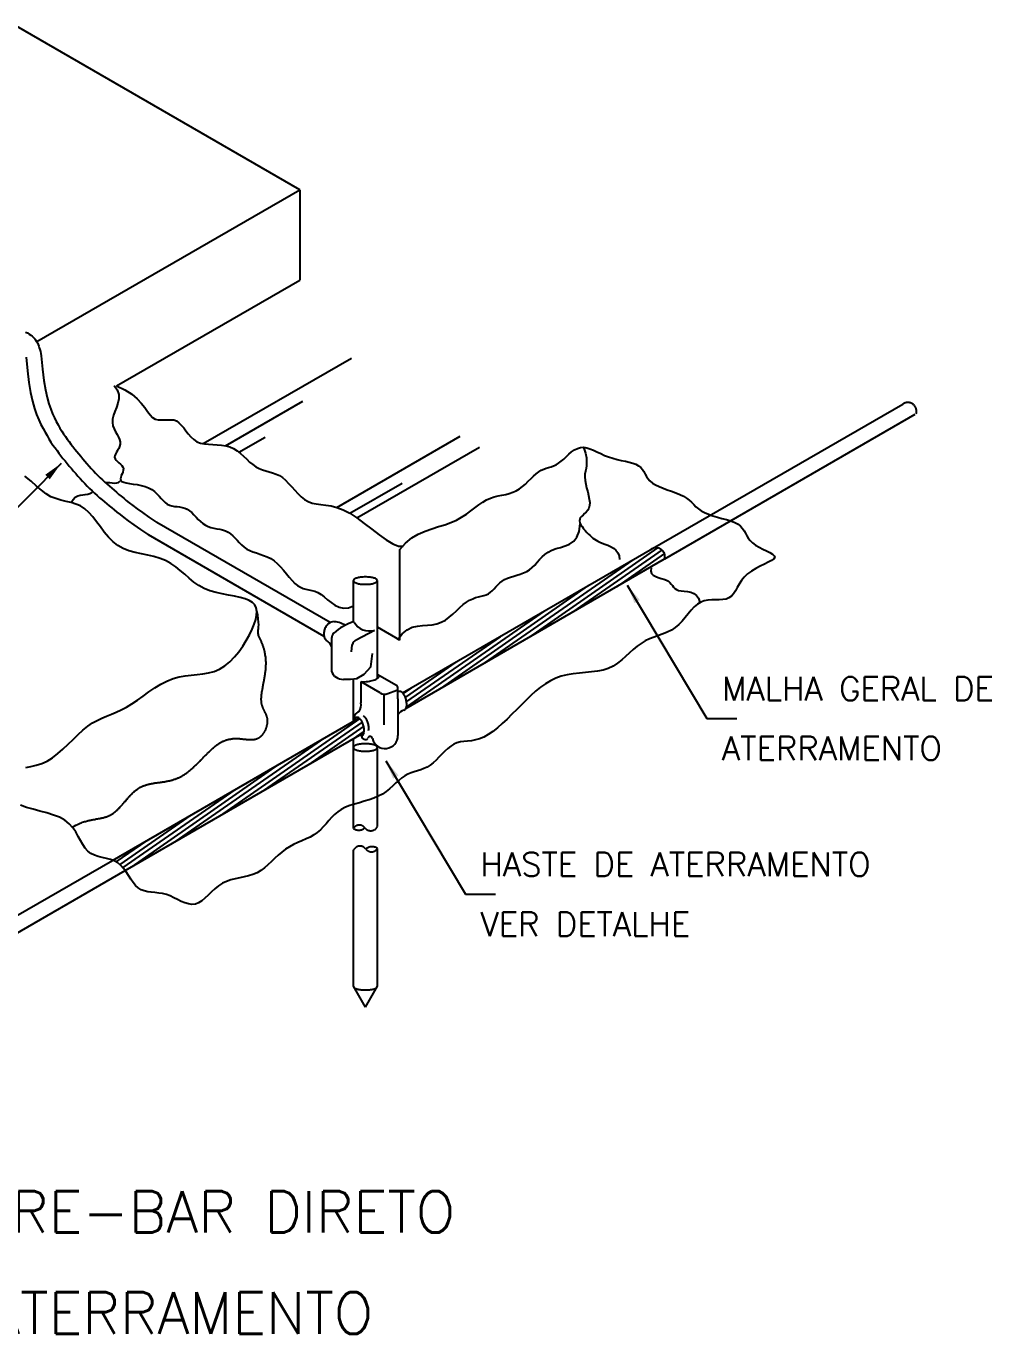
# Model space of a CAD drawing. Header units: millimetres. Extents: x -5804 to -5789, y -4400 to -4379.
# Drawn here: x -5797.17 to -5789.05, y -4400.01 to -4389.01 of the extents above; entities that cross this region are included whole.
import ezdxf
from ezdxf.enums import TextEntityAlignment as Align

# ---------------------------------------------------------------- set-up
doc = ezdxf.new("R2010")
doc.units = ezdxf.units.MM
doc.header["$LTSCALE"] = 10
doc.linetypes.add('DASHEDX2', pattern=[1.5, 1, -0.5])
doc.layers.add('Termotécnica', color=7, linetype='Continuous')
doc.styles.add('r140', font='romans.shx')
doc.styles.add('r80', font='romans.shx')

msp = doc.modelspace()

# ---------------------------------------------------------------- linework, layer by layer
at = {"layer": 'Termotécnica', "color": 2}
for p, q in [((-5794.871, -4390.383), (-5797.256, -4389.006)), ((-5797.085, -4391.661), (-5794.871, -4390.383)), ((-5794.871, -4390.383), (-5794.871, -4391.143)), ((-5796.415, -4392.034), (-5794.871, -4391.143)), ((-5796.881, -4392.686), (-5798.628, -4394.448)), ((-5794.03, -4394.172), (-5794.03, -4393.411)), ((-5794.421, -4394.019), (-5794.421, -4393.672)), ((-5794.219, -4394.495), (-5794.219, -4393.672)), ((-5792.116, -4393.711), (-5791.445, -4394.833)), ((-5794.398, -4394.17), (-5794.244, -4394.09)), ((-5794.03, -4394.172), (-5794.219, -4394.063)), ((-5794.605, -4394.159), (-5794.605, -4394.434)), ((-5794.438, -4394.272), (-5794.432, -4394.212)), ((-5794.421, -4394.856), (-5794.421, -4394.498)), ((-5794.358, -4394.524), (-5794.358, -4394.701)), ((-5794.196, -4394.617), (-5794.356, -4394.524)), ((-5794.064, -4394.552), (-5794.215, -4394.466)), ((-5794.166, -4394.627), (-5794.166, -4394.885)), ((-5794.13, -4394.621), (-5794.056, -4394.594)), ((-5794.046, -4394.668), (-5794.046, -4394.579)), ((-5794.046, -4394.668), (-5794.046, -4394.974)), ((-5791.445, -4394.833), (-5791.195, -4394.833)), ((-5794.421, -4395.076), (-5794.421, -4395.003)), ((-5794.147, -4395.188), (-5793.476, -4396.31)), ((-5793.476, -4396.31), (-5793.226, -4396.31))]:
    msp.add_line(p, q, dxfattribs=at)
at = {"layer": 'Termotécnica', "color": 1}
for p, q in [((-5795.685, -4392.519), (-5794.438, -4391.8)), ((-5795.496, -4392.537), (-5794.846, -4392.162)), ((-5795.384, -4392.592), (-5795.164, -4392.464)), ((-5794.56, -4393.057), (-5793.521, -4392.457)), ((-5794.392, -4393.144), (-5793.36, -4392.548)), ((-5794.45, -4393.105), (-5794.01, -4392.851)), ((-5791.861, -4393.397), (-5792.945, -4394.15)), ((-5791.823, -4393.414), (-5792.573, -4393.936)), ((-5791.803, -4393.444), (-5792.201, -4393.721)), ((-5792.072, -4393.499), (-5793.317, -4394.365)), ((-5791.801, -4393.486), (-5791.829, -4393.506)), ((-5792.444, -4393.714), (-5793.689, -4394.58)), ((-5792.815, -4393.929), (-5793.974, -4394.734)), ((-5793.187, -4394.144), (-5793.973, -4394.69)), ((-5793.559, -4394.358), (-5793.983, -4394.653)), ((-5793.931, -4394.573), (-5794.002, -4394.622)), ((-5794.368, -4394.833), (-5795.548, -4395.653)), ((-5794.347, -4394.862), (-5795.176, -4395.438)), ((-5794.334, -4394.897), (-5794.804, -4395.224)), ((-5794.664, -4394.995), (-5795.92, -4395.868)), ((-5794.33, -4394.938), (-5794.432, -4395.009)), ((-5795.047, -4395.217), (-5796.292, -4396.083)), ((-5795.418, -4395.432), (-5796.362, -4396.087)), ((-5795.79, -4395.646), (-5796.387, -4396.061)), ((-5796.162, -4395.861), (-5796.419, -4396.039))]:
    msp.add_line(p, q, dxfattribs=at)
at = {"layer": 'Termotécnica', "color": 1, "linetype": 'DASHEDX2'}
for p, q in [((-5791.904, -4393.403), (-5789.798, -4392.187)), ((-5791.799, -4393.488), (-5789.692, -4392.272)), ((-5794.421, -4395.757), (-5794.421, -4395.076)), ((-5794.219, -4395.741), (-5794.219, -4395.076)), ((-5794.421, -4397.085), (-5794.421, -4395.942)), ((-5794.219, -4397.085), (-5794.219, -4395.926)), ((-5798.554, -4397.242), (-5796.448, -4396.026)), ((-5798.449, -4397.328), (-5796.342, -4396.112)), ((-5794.32, -4397.261), (-5794.421, -4397.085)), ((-5794.32, -4397.261), (-5794.219, -4397.085))]:
    msp.add_line(p, q, dxfattribs=at)
at = {"layer": 'Termotécnica', "color": 3}
for p, q in [((-5794.616, -4394.024), (-5796.074, -4393.182)), ((-5794.668, -4394.141), (-5796.145, -4393.288)), ((-5794.007, -4394.617), (-5791.904, -4393.403)), ((-5793.979, -4394.747), (-5791.802, -4393.49)), ((-5796.448, -4396.026), (-5794.374, -4394.829)), ((-5796.342, -4396.112), (-5794.331, -4394.951))]:
    msp.add_line(p, q, dxfattribs=at)
for points in [[(-5797.18, -4391.58), (-5797.164, -4391.588), (-5797.15, -4391.597), (-5797.136, -4391.606), (-5797.124, -4391.616), (-5797.113, -4391.626), (-5797.103, -4391.636), (-5797.095, -4391.647), (-5797.087, -4391.659), (-5797.08, -4391.671), (-5797.074, -4391.684), (-5797.069, -4391.698), (-5797.064, -4391.712), (-5797.059, -4391.728), (-5797.055, -4391.744), (-5797.052, -4391.762), (-5797.048, -4391.781)], [(-5797.175, -4391.792), (-5797.164, -4391.907), (-5797.152, -4392.006), (-5797.137, -4392.09), (-5797.122, -4392.162), (-5797.105, -4392.223), (-5797.087, -4392.275), (-5797.068, -4392.32), (-5797.051, -4392.358), (-5797.033, -4392.391), (-5797.016, -4392.423), (-5796.999, -4392.452), (-5796.983, -4392.48), (-5796.966, -4392.506), (-5796.949, -4392.531), (-5796.932, -4392.555), (-5796.915, -4392.578), (-5796.899, -4392.6), (-5796.882, -4392.622), (-5796.865, -4392.644), (-5796.847, -4392.665), (-5796.83, -4392.687), (-5796.812, -4392.708), (-5796.794, -4392.729), (-5796.776, -4392.75), (-5796.758, -4392.771), (-5796.74, -4392.792), (-5796.721, -4392.813), (-5796.701, -4392.834), (-5796.682, -4392.855), (-5796.662, -4392.876), (-5796.641, -4392.896), (-5796.62, -4392.917), (-5796.599, -4392.936), (-5796.578, -4392.955), (-5796.557, -4392.974), (-5796.536, -4392.992), (-5796.516, -4393.009), (-5796.495, -4393.026), (-5796.475, -4393.043), (-5796.455, -4393.06), (-5796.435, -4393.077), (-5796.412, -4393.096), (-5796.385, -4393.117), (-5796.354, -4393.141), (-5796.315, -4393.169), (-5796.269, -4393.203), (-5796.213, -4393.242), (-5796.145, -4393.288)], [(-5797.048, -4391.781), (-5797.038, -4391.893), (-5797.026, -4391.987), (-5797.013, -4392.066), (-5796.998, -4392.131), (-5796.983, -4392.185), (-5796.968, -4392.23), (-5796.952, -4392.268), (-5796.936, -4392.302), (-5796.921, -4392.332), (-5796.905, -4392.361), (-5796.89, -4392.388), (-5796.875, -4392.413), (-5796.86, -4392.436), (-5796.844, -4392.459), (-5796.829, -4392.481), (-5796.813, -4392.502), (-5796.798, -4392.523), (-5796.781, -4392.544), (-5796.765, -4392.565), (-5796.749, -4392.586), (-5796.732, -4392.606), (-5796.715, -4392.626), (-5796.698, -4392.647), (-5796.68, -4392.667), (-5796.663, -4392.687), (-5796.645, -4392.708), (-5796.627, -4392.728), (-5796.608, -4392.748), (-5796.59, -4392.767), (-5796.571, -4392.787), (-5796.552, -4392.806), (-5796.533, -4392.825), (-5796.513, -4392.843), (-5796.493, -4392.861), (-5796.474, -4392.878), (-5796.454, -4392.895), (-5796.434, -4392.912), (-5796.414, -4392.929), (-5796.394, -4392.946), (-5796.374, -4392.962), (-5796.354, -4392.979), (-5796.332, -4392.997), (-5796.307, -4393.017), (-5796.277, -4393.04), (-5796.241, -4393.067), (-5796.196, -4393.099), (-5796.141, -4393.137), (-5796.074, -4393.182)]]:
    msp.add_lwpolyline(points, dxfattribs=at)
at = {"layer": 'Termotécnica', "color": 2}
for points in [[(-5796.433, -4392.029), (-5796.408, -4392.067), (-5796.396, -4392.105), (-5796.395, -4392.142), (-5796.402, -4392.178), (-5796.414, -4392.214), (-5796.428, -4392.248), (-5796.44, -4392.281), (-5796.448, -4392.313), (-5796.449, -4392.342), (-5796.444, -4392.37), (-5796.435, -4392.395), (-5796.423, -4392.42), (-5796.41, -4392.443), (-5796.398, -4392.465), (-5796.389, -4392.485), (-5796.384, -4392.505), (-5796.384, -4392.524), (-5796.389, -4392.542), (-5796.396, -4392.56), (-5796.406, -4392.576), (-5796.415, -4392.592), (-5796.423, -4392.607), (-5796.429, -4392.621), (-5796.43, -4392.634), (-5796.426, -4392.646), (-5796.417, -4392.658), (-5796.406, -4392.669), (-5796.394, -4392.68), (-5796.381, -4392.692), (-5796.37, -4392.703), (-5796.361, -4392.716), (-5796.356, -4392.729), (-5796.357, -4392.743), (-5796.361, -4392.758), (-5796.367, -4392.773), (-5796.374, -4392.788), (-5796.379, -4392.803), (-5796.381, -4392.816), (-5796.379, -4392.827), (-5796.37, -4392.837), (-5796.354, -4392.844), (-5796.332, -4392.85), (-5796.304, -4392.855), (-5796.273, -4392.859), (-5796.24, -4392.864), (-5796.206, -4392.871), (-5796.174, -4392.879), (-5796.144, -4392.891), (-5796.117, -4392.905), (-5796.094, -4392.923), (-5796.074, -4392.942), (-5796.056, -4392.961), (-5796.039, -4392.981), (-5796.022, -4392.999), (-5796.005, -4393.015), (-5795.988, -4393.028), (-5795.969, -4393.037), (-5795.948, -4393.043), (-5795.927, -4393.047), (-5795.905, -4393.049), (-5795.883, -4393.052), (-5795.861, -4393.056), (-5795.84, -4393.062), (-5795.819, -4393.071), (-5795.8, -4393.084), (-5795.781, -4393.1), (-5795.763, -4393.118), (-5795.744, -4393.137), (-5795.726, -4393.157), (-5795.707, -4393.175), (-5795.687, -4393.192), (-5795.666, -4393.206), (-5795.643, -4393.217), (-5795.62, -4393.225), (-5795.595, -4393.231), (-5795.57, -4393.235), (-5795.545, -4393.24), (-5795.521, -4393.246), (-5795.498, -4393.253), (-5795.476, -4393.264), (-5795.456, -4393.277), (-5795.436, -4393.294), (-5795.418, -4393.312), (-5795.4, -4393.332), (-5795.381, -4393.352), (-5795.362, -4393.372), (-5795.341, -4393.39), (-5795.318, -4393.406), (-5795.293, -4393.419), (-5795.266, -4393.43), (-5795.237, -4393.439), (-5795.207, -4393.449), (-5795.177, -4393.46), (-5795.147, -4393.472), (-5795.117, -4393.487), (-5795.088, -4393.506), (-5795.061, -4393.529), (-5795.034, -4393.556), (-5795.009, -4393.585), (-5794.985, -4393.615), (-5794.961, -4393.644), (-5794.937, -4393.671), (-5794.914, -4393.695), (-5794.891, -4393.714), (-5794.867, -4393.728), (-5794.844, -4393.737), (-5794.82, -4393.744), (-5794.796, -4393.749), (-5794.771, -4393.755), (-5794.746, -4393.762), (-5794.72, -4393.772), (-5794.693, -4393.788), (-5794.666, -4393.808), (-5794.638, -4393.833), (-5794.608, -4393.857), (-5794.576, -4393.879), (-5794.541, -4393.896), (-5794.504, -4393.904), (-5794.463, -4393.901), (-5794.419, -4393.884)], [(-5796.415, -4392.034), (-5796.344, -4392.067), (-5796.286, -4392.103), (-5796.241, -4392.141), (-5796.206, -4392.18), (-5796.177, -4392.216), (-5796.153, -4392.249), (-5796.132, -4392.277), (-5796.111, -4392.299), (-5796.088, -4392.312), (-5796.063, -4392.318), (-5796.037, -4392.32), (-5796.011, -4392.32), (-5795.984, -4392.318), (-5795.958, -4392.318), (-5795.933, -4392.32), (-5795.91, -4392.328), (-5795.889, -4392.343), (-5795.869, -4392.363), (-5795.849, -4392.386), (-5795.83, -4392.412), (-5795.81, -4392.438), (-5795.788, -4392.463), (-5795.765, -4392.485), (-5795.738, -4392.503), (-5795.708, -4392.514), (-5795.675, -4392.521), (-5795.64, -4392.525), (-5795.603, -4392.527), (-5795.566, -4392.529), (-5795.53, -4392.531), (-5795.494, -4392.537), (-5795.46, -4392.546), (-5795.429, -4392.561), (-5795.399, -4392.58), (-5795.372, -4392.602), (-5795.345, -4392.626), (-5795.319, -4392.65), (-5795.294, -4392.674), (-5795.268, -4392.695), (-5795.242, -4392.714), (-5795.215, -4392.728), (-5795.187, -4392.739), (-5795.159, -4392.748), (-5795.13, -4392.756), (-5795.101, -4392.765), (-5795.072, -4392.775), (-5795.044, -4392.788), (-5795.017, -4392.805), (-5794.991, -4392.828), (-5794.966, -4392.854), (-5794.94, -4392.882), (-5794.915, -4392.911), (-5794.888, -4392.94), (-5794.861, -4392.967), (-5794.832, -4392.989), (-5794.802, -4393.007), (-5794.769, -4393.019), (-5794.733, -4393.026), (-5794.694, -4393.031), (-5794.653, -4393.037), (-5794.608, -4393.044), (-5794.56, -4393.057), (-5794.508, -4393.076), (-5794.452, -4393.105), (-5794.392, -4393.144), (-5794.329, -4393.19), (-5794.266, -4393.239), (-5794.204, -4393.287), (-5794.145, -4393.329), (-5794.09, -4393.362), (-5794.041, -4393.381), (-5794.001, -4393.381)], [(-5794.03, -4393.411), (-5793.982, -4393.356), (-5793.93, -4393.313), (-5793.875, -4393.28), (-5793.818, -4393.255), (-5793.761, -4393.235), (-5793.705, -4393.218), (-5793.651, -4393.202), (-5793.6, -4393.184), (-5793.553, -4393.163), (-5793.51, -4393.139), (-5793.47, -4393.113), (-5793.433, -4393.086), (-5793.398, -4393.059), (-5793.365, -4393.034), (-5793.332, -4393.012), (-5793.3, -4392.993), (-5793.268, -4392.979), (-5793.235, -4392.968), (-5793.203, -4392.959), (-5793.171, -4392.952), (-5793.139, -4392.946), (-5793.109, -4392.938), (-5793.079, -4392.929), (-5793.051, -4392.916), (-5793.023, -4392.9), (-5792.998, -4392.88), (-5792.973, -4392.859), (-5792.949, -4392.836), (-5792.926, -4392.813), (-5792.904, -4392.792), (-5792.882, -4392.772), (-5792.861, -4392.756), (-5792.84, -4392.743), (-5792.819, -4392.734), (-5792.798, -4392.727), (-5792.778, -4392.72), (-5792.757, -4392.714), (-5792.736, -4392.707), (-5792.715, -4392.697), (-5792.694, -4392.685), (-5792.673, -4392.668), (-5792.651, -4392.649), (-5792.629, -4392.629), (-5792.607, -4392.608), (-5792.584, -4392.588), (-5792.56, -4392.572), (-5792.536, -4392.559), (-5792.51, -4392.551), (-5792.484, -4392.55), (-5792.457, -4392.554), (-5792.43, -4392.563), (-5792.401, -4392.575), (-5792.371, -4392.588), (-5792.339, -4392.603), (-5792.307, -4392.618), (-5792.273, -4392.631), (-5792.238, -4392.642), (-5792.202, -4392.652), (-5792.167, -4392.66), (-5792.132, -4392.667), (-5792.1, -4392.675), (-5792.07, -4392.683), (-5792.043, -4392.693), (-5792.021, -4392.705), (-5792.003, -4392.72), (-5791.989, -4392.737), (-5791.977, -4392.755), (-5791.966, -4392.775), (-5791.955, -4392.795), (-5791.942, -4392.814), (-5791.926, -4392.833), (-5791.905, -4392.851), (-5791.879, -4392.867), (-5791.848, -4392.881), (-5791.814, -4392.894), (-5791.779, -4392.907), (-5791.743, -4392.919), (-5791.707, -4392.932), (-5791.674, -4392.946), (-5791.644, -4392.96), (-5791.618, -4392.977), (-5791.596, -4392.994), (-5791.576, -4393.013), (-5791.557, -4393.031), (-5791.538, -4393.05), (-5791.517, -4393.068), (-5791.493, -4393.084), (-5791.466, -4393.1), (-5791.433, -4393.113), (-5791.397, -4393.126), (-5791.358, -4393.137), (-5791.319, -4393.148), (-5791.281, -4393.159), (-5791.244, -4393.17), (-5791.211, -4393.183), (-5791.184, -4393.198), (-5791.162, -4393.214), (-5791.146, -4393.233), (-5791.133, -4393.252), (-5791.122, -4393.273), (-5791.111, -4393.294), (-5791.098, -4393.315), (-5791.083, -4393.335), (-5791.062, -4393.355), (-5791.036, -4393.373), (-5791.006, -4393.39), (-5790.974, -4393.406), (-5790.943, -4393.421), (-5790.915, -4393.436), (-5790.893, -4393.45), (-5790.879, -4393.463), (-5790.875, -4393.476), (-5790.883, -4393.49), (-5790.902, -4393.504), (-5790.929, -4393.518), (-5790.962, -4393.534), (-5790.998, -4393.551), (-5791.035, -4393.57), (-5791.071, -4393.592), (-5791.104, -4393.616), (-5791.131, -4393.643), (-5791.154, -4393.671), (-5791.173, -4393.701), (-5791.19, -4393.73), (-5791.206, -4393.757), (-5791.223, -4393.782), (-5791.24, -4393.802), (-5791.261, -4393.817), (-5791.285, -4393.827), (-5791.312, -4393.831), (-5791.342, -4393.833), (-5791.373, -4393.833), (-5791.405, -4393.833), (-5791.437, -4393.836), (-5791.468, -4393.842), (-5791.498, -4393.853), (-5791.526, -4393.871), (-5791.553, -4393.894), (-5791.578, -4393.921), (-5791.603, -4393.951), (-5791.628, -4393.982), (-5791.654, -4394.012), (-5791.682, -4394.041), (-5791.712, -4394.067), (-5791.744, -4394.088), (-5791.779, -4394.105), (-5791.815, -4394.12), (-5791.853, -4394.134), (-5791.89, -4394.148), (-5791.928, -4394.163), (-5791.965, -4394.18), (-5792, -4394.2), (-5792.034, -4394.224), (-5792.066, -4394.252), (-5792.098, -4394.281), (-5792.13, -4394.311), (-5792.163, -4394.34), (-5792.198, -4394.367), (-5792.235, -4394.391), (-5792.276, -4394.411), (-5792.32, -4394.425), (-5792.367, -4394.434), (-5792.417, -4394.441), (-5792.468, -4394.445), (-5792.519, -4394.45), (-5792.571, -4394.456), (-5792.622, -4394.464), (-5792.671, -4394.476), (-5792.717, -4394.493), (-5792.762, -4394.515), (-5792.805, -4394.541), (-5792.846, -4394.57), (-5792.887, -4394.603), (-5792.927, -4394.639), (-5792.966, -4394.677), (-5793.006, -4394.716), (-5793.046, -4394.756), (-5793.087, -4394.797), (-5793.128, -4394.837), (-5793.168, -4394.875), (-5793.208, -4394.91), (-5793.248, -4394.941), (-5793.286, -4394.968), (-5793.324, -4394.989), (-5793.36, -4395.004), (-5793.394, -4395.013), (-5793.428, -4395.019), (-5793.46, -4395.023), (-5793.491, -4395.026), (-5793.52, -4395.03), (-5793.549, -4395.037), (-5793.576, -4395.048), (-5793.602, -4395.064), (-5793.627, -4395.084), (-5793.652, -4395.108), (-5793.676, -4395.133), (-5793.701, -4395.158), (-5793.725, -4395.183), (-5793.75, -4395.206), (-5793.775, -4395.226), (-5793.801, -4395.242), (-5793.827, -4395.254), (-5793.854, -4395.264), (-5793.882, -4395.273), (-5793.909, -4395.281), (-5793.936, -4395.29), (-5793.962, -4395.301), (-5793.988, -4395.315), (-5794.014, -4395.332), (-5794.039, -4395.353), (-5794.064, -4395.375), (-5794.09, -4395.399), (-5794.117, -4395.423), (-5794.146, -4395.446), (-5794.177, -4395.468), (-5794.211, -4395.487), (-5794.248, -4395.503), (-5794.288, -4395.517), (-5794.329, -4395.529), (-5794.37, -4395.541), (-5794.411, -4395.552), (-5794.451, -4395.565), (-5794.488, -4395.579), (-5794.523, -4395.597), (-5794.553, -4395.617), (-5794.58, -4395.641), (-5794.605, -4395.666), (-5794.628, -4395.692), (-5794.651, -4395.719), (-5794.674, -4395.745), (-5794.698, -4395.77), (-5794.725, -4395.792), (-5794.754, -4395.812), (-5794.785, -4395.83), (-5794.819, -4395.846), (-5794.854, -4395.861), (-5794.889, -4395.876), (-5794.924, -4395.893), (-5794.958, -4395.911), (-5794.992, -4395.932), (-5795.023, -4395.956), (-5795.053, -4395.982), (-5795.082, -4396.009), (-5795.111, -4396.037), (-5795.14, -4396.064), (-5795.169, -4396.089), (-5795.2, -4396.112), (-5795.232, -4396.13), (-5795.266, -4396.145), (-5795.303, -4396.156), (-5795.34, -4396.165), (-5795.377, -4396.173), (-5795.415, -4396.181), (-5795.452, -4396.191), (-5795.488, -4396.203), (-5795.523, -4396.219), (-5795.555, -4396.241), (-5795.586, -4396.266), (-5795.615, -4396.292), (-5795.643, -4396.319), (-5795.67, -4396.345), (-5795.697, -4396.367), (-5795.724, -4396.384), (-5795.751, -4396.394), (-5795.78, -4396.397), (-5795.809, -4396.393), (-5795.838, -4396.384), (-5795.869, -4396.371), (-5795.9, -4396.356), (-5795.931, -4396.341), (-5795.963, -4396.326), (-5795.995, -4396.314), (-5796.027, -4396.306), (-5796.059, -4396.301), (-5796.091, -4396.297), (-5796.122, -4396.294), (-5796.152, -4396.29), (-5796.181, -4396.283), (-5796.208, -4396.273), (-5796.232, -4396.258), (-5796.254, -4396.237), (-5796.275, -4396.212), (-5796.295, -4396.184), (-5796.314, -4396.154), (-5796.334, -4396.124), (-5796.355, -4396.095), (-5796.378, -4396.069), (-5796.404, -4396.047), (-5796.434, -4396.031), (-5796.466, -4396.019), (-5796.5, -4396.01), (-5796.534, -4396.002), (-5796.568, -4395.993), (-5796.6, -4395.983), (-5796.63, -4395.969), (-5796.657, -4395.95), (-5796.679, -4395.924), (-5796.699, -4395.894), (-5796.717, -4395.86), (-5796.736, -4395.824), (-5796.757, -4395.787), (-5796.782, -4395.751), (-5796.812, -4395.718), (-5796.85, -4395.689), (-5796.895, -4395.664), (-5796.946, -4395.645), (-5797.002, -4395.627), (-5797.06, -4395.612), (-5797.117, -4395.596), (-5797.172, -4395.58), (-5797.222, -4395.561)], [(-5792.484, -4392.55), (-5792.468, -4392.599), (-5792.46, -4392.64), (-5792.458, -4392.674), (-5792.459, -4392.702), (-5792.463, -4392.728), (-5792.468, -4392.751), (-5792.472, -4392.775), (-5792.473, -4392.8), (-5792.471, -4392.829), (-5792.465, -4392.859), (-5792.458, -4392.891), (-5792.449, -4392.924), (-5792.442, -4392.956), (-5792.436, -4392.987), (-5792.432, -4393.015), (-5792.433, -4393.041), (-5792.439, -4393.062), (-5792.449, -4393.08), (-5792.461, -4393.095), (-5792.475, -4393.108), (-5792.488, -4393.12), (-5792.501, -4393.132), (-5792.511, -4393.144), (-5792.516, -4393.156), (-5792.517, -4393.17), (-5792.514, -4393.186), (-5792.506, -4393.202), (-5792.496, -4393.218), (-5792.484, -4393.235), (-5792.47, -4393.251), (-5792.456, -4393.267), (-5792.442, -4393.281), (-5792.429, -4393.293), (-5792.417, -4393.304), (-5792.405, -4393.314), (-5792.392, -4393.324), (-5792.378, -4393.332), (-5792.363, -4393.34), (-5792.346, -4393.348), (-5792.326, -4393.356), (-5792.304, -4393.365), (-5792.28, -4393.375), (-5792.256, -4393.386), (-5792.233, -4393.4), (-5792.212, -4393.417), (-5792.196, -4393.438), (-5792.185, -4393.464), (-5792.181, -4393.494)], [(-5797.178, -4395.245), (-5797.135, -4395.237), (-5797.09, -4395.226), (-5797.044, -4395.211), (-5796.998, -4395.19), (-5796.953, -4395.162), (-5796.908, -4395.128), (-5796.865, -4395.09), (-5796.822, -4395.049), (-5796.78, -4395.008), (-5796.738, -4394.967), (-5796.697, -4394.93), (-5796.657, -4394.897), (-5796.617, -4394.87), (-5796.577, -4394.848), (-5796.538, -4394.829), (-5796.498, -4394.812), (-5796.457, -4394.796), (-5796.416, -4394.779), (-5796.374, -4394.76), (-5796.33, -4394.737), (-5796.285, -4394.709), (-5796.238, -4394.677), (-5796.19, -4394.643), (-5796.141, -4394.609), (-5796.091, -4394.575), (-5796.041, -4394.544), (-5795.99, -4394.518), (-5795.938, -4394.497), (-5795.887, -4394.482), (-5795.836, -4394.473), (-5795.786, -4394.467), (-5795.736, -4394.462), (-5795.687, -4394.457), (-5795.639, -4394.449), (-5795.592, -4394.436), (-5795.547, -4394.416), (-5795.503, -4394.389), (-5795.461, -4394.355), (-5795.422, -4394.314), (-5795.386, -4394.27), (-5795.352, -4394.223), (-5795.322, -4394.175), (-5795.296, -4394.127), (-5795.274, -4394.081), (-5795.256, -4394.039), (-5795.243, -4393.999), (-5795.236, -4393.963), (-5795.234, -4393.931), (-5795.239, -4393.902), (-5795.251, -4393.877), (-5795.27, -4393.856), (-5795.297, -4393.838), (-5795.332, -4393.824), (-5795.374, -4393.813), (-5795.421, -4393.804), (-5795.472, -4393.794), (-5795.524, -4393.784), (-5795.577, -4393.772), (-5795.629, -4393.757), (-5795.677, -4393.737), (-5795.722, -4393.713), (-5795.763, -4393.684), (-5795.802, -4393.652), (-5795.84, -4393.619), (-5795.878, -4393.586), (-5795.916, -4393.555), (-5795.957, -4393.527), (-5796.001, -4393.503), (-5796.048, -4393.485), (-5796.099, -4393.47), (-5796.151, -4393.458), (-5796.205, -4393.447), (-5796.258, -4393.435), (-5796.31, -4393.42), (-5796.359, -4393.401), (-5796.404, -4393.376), (-5796.446, -4393.343), (-5796.483, -4393.305), (-5796.518, -4393.263), (-5796.55, -4393.219), (-5796.582, -4393.176), (-5796.613, -4393.135), (-5796.646, -4393.098), (-5796.68, -4393.067), (-5796.717, -4393.044), (-5796.756, -4393.028), (-5796.797, -4393.015), (-5796.839, -4393.005), (-5796.882, -4392.995), (-5796.924, -4392.982), (-5796.966, -4392.966), (-5797.007, -4392.943), (-5797.047, -4392.912), (-5797.088, -4392.876), (-5797.134, -4392.835), (-5797.187, -4392.794)], [(-5796.51, -4392.846), (-5796.508, -4392.845), (-5796.489, -4392.845), (-5796.47, -4392.847), (-5796.45, -4392.849), (-5796.431, -4392.851), (-5796.413, -4392.85), (-5796.397, -4392.845), (-5796.383, -4392.835)], [(-5796.797, -4393.015), (-5796.78, -4392.989), (-5796.761, -4392.97), (-5796.741, -4392.959), (-5796.719, -4392.952), (-5796.698, -4392.949), (-5796.677, -4392.946), (-5796.657, -4392.944), (-5796.638, -4392.939), (-5796.622, -4392.931), (-5796.613, -4392.924)], [(-5794.051, -4394.17), (-5794.01, -4394.12), (-5793.968, -4394.086), (-5793.925, -4394.065), (-5793.882, -4394.054), (-5793.84, -4394.049), (-5793.798, -4394.046), (-5793.757, -4394.044), (-5793.718, -4394.037), (-5793.682, -4394.023), (-5793.647, -4394.004), (-5793.614, -4393.98), (-5793.583, -4393.954), (-5793.553, -4393.926), (-5793.524, -4393.899), (-5793.496, -4393.874), (-5793.469, -4393.853), (-5793.443, -4393.837), (-5793.417, -4393.824), (-5793.392, -4393.815), (-5793.368, -4393.809), (-5793.345, -4393.803), (-5793.324, -4393.797), (-5793.304, -4393.791), (-5793.285, -4393.782), (-5793.268, -4393.77), (-5793.252, -4393.757), (-5793.237, -4393.741), (-5793.221, -4393.725), (-5793.205, -4393.708), (-5793.188, -4393.692), (-5793.169, -4393.677), (-5793.149, -4393.663), (-5793.125, -4393.652), (-5793.099, -4393.643), (-5793.072, -4393.634), (-5793.044, -4393.626), (-5793.016, -4393.617), (-5792.989, -4393.607), (-5792.962, -4393.595), (-5792.938, -4393.58), (-5792.916, -4393.562), (-5792.895, -4393.541), (-5792.875, -4393.518), (-5792.854, -4393.495), (-5792.833, -4393.472), (-5792.809, -4393.451), (-5792.782, -4393.432), (-5792.751, -4393.416), (-5792.715, -4393.403), (-5792.677, -4393.393), (-5792.638, -4393.38), (-5792.601, -4393.364), (-5792.567, -4393.34), (-5792.54, -4393.305), (-5792.521, -4393.258), (-5792.512, -4393.195)], [(-5791.916, -4393.565), (-5791.918, -4393.592), (-5791.911, -4393.612), (-5791.897, -4393.627), (-5791.877, -4393.638), (-5791.855, -4393.647), (-5791.83, -4393.653), (-5791.807, -4393.66), (-5791.786, -4393.667), (-5791.77, -4393.677), (-5791.757, -4393.689), (-5791.746, -4393.701), (-5791.736, -4393.714), (-5791.726, -4393.727), (-5791.715, -4393.738), (-5791.701, -4393.748), (-5791.684, -4393.754), (-5791.662, -4393.758), (-5791.636, -4393.761), (-5791.609, -4393.764), (-5791.582, -4393.77), (-5791.556, -4393.78), (-5791.534, -4393.796), (-5791.516, -4393.821), (-5791.505, -4393.856)], [(-5796.786, -4395.747), (-5796.771, -4395.739), (-5796.757, -4395.731), (-5796.744, -4395.724), (-5796.732, -4395.719), (-5796.721, -4395.714), (-5796.71, -4395.71), (-5796.701, -4395.706), (-5796.691, -4395.703), (-5796.683, -4395.7), (-5796.674, -4395.698), (-5796.667, -4395.695), (-5796.659, -4395.693), (-5796.652, -4395.691), (-5796.645, -4395.69), (-5796.638, -4395.688), (-5796.631, -4395.687), (-5796.625, -4395.685), (-5796.618, -4395.684), (-5796.611, -4395.683), (-5796.605, -4395.682), (-5796.598, -4395.681), (-5796.592, -4395.679), (-5796.586, -4395.678), (-5796.579, -4395.677), (-5796.573, -4395.676), (-5796.567, -4395.675), (-5796.561, -4395.674), (-5796.555, -4395.673), (-5796.549, -4395.672), (-5796.543, -4395.671), (-5796.537, -4395.669), (-5796.532, -4395.668), (-5796.526, -4395.667), (-5796.52, -4395.665), (-5796.515, -4395.664), (-5796.509, -4395.662), (-5796.504, -4395.66), (-5796.499, -4395.659), (-5796.493, -4395.657), (-5796.488, -4395.655), (-5796.483, -4395.652), (-5796.478, -4395.65), (-5796.473, -4395.648), (-5796.468, -4395.645), (-5796.463, -4395.643), (-5796.459, -4395.64), (-5796.454, -4395.637), (-5796.449, -4395.634), (-5796.445, -4395.631), (-5796.44, -4395.628), (-5796.435, -4395.624), (-5796.431, -4395.621), (-5796.427, -4395.617), (-5796.422, -4395.614), (-5796.418, -4395.61), (-5796.414, -4395.606), (-5796.409, -4395.603), (-5796.405, -4395.599), (-5796.401, -4395.595), (-5796.397, -4395.591), (-5796.393, -4395.587), (-5796.389, -4395.582), (-5796.385, -4395.578), (-5796.381, -4395.574), (-5796.377, -4395.57), (-5796.373, -4395.565), (-5796.369, -4395.561), (-5796.365, -4395.557), (-5796.361, -4395.552), (-5796.357, -4395.548), (-5796.353, -4395.543), (-5796.35, -4395.539), (-5796.346, -4395.534), (-5796.342, -4395.53), (-5796.338, -4395.525), (-5796.334, -4395.521), (-5796.33, -4395.516), (-5796.327, -4395.512), (-5796.323, -4395.508), (-5796.319, -4395.503), (-5796.315, -4395.499), (-5796.311, -4395.494), (-5796.307, -4395.49), (-5796.303, -4395.486), (-5796.3, -4395.481), (-5796.296, -4395.477), (-5796.292, -4395.473), (-5796.288, -4395.469), (-5796.284, -4395.465), (-5796.28, -4395.461), (-5796.276, -4395.457), (-5796.272, -4395.453), (-5796.268, -4395.449), (-5796.263, -4395.446), (-5796.259, -4395.442), (-5796.255, -4395.439), (-5796.251, -4395.435), (-5796.247, -4395.432), (-5796.242, -4395.429), (-5796.238, -4395.426), (-5796.233, -4395.422), (-5796.229, -4395.42), (-5796.224, -4395.417), (-5796.22, -4395.414), (-5796.215, -4395.411), (-5796.211, -4395.409), (-5796.206, -4395.407), (-5796.201, -4395.404), (-5796.196, -4395.402), (-5796.191, -4395.4), (-5796.186, -4395.398), (-5796.181, -4395.396), (-5796.176, -4395.395), (-5796.171, -4395.393), (-5796.166, -4395.391), (-5796.161, -4395.39), (-5796.156, -4395.388), (-5796.151, -4395.387), (-5796.145, -4395.386), (-5796.14, -4395.384), (-5796.135, -4395.383), (-5796.129, -4395.382), (-5796.124, -4395.381), (-5796.119, -4395.38), (-5796.113, -4395.379), (-5796.108, -4395.378), (-5796.102, -4395.377), (-5796.096, -4395.376), (-5796.091, -4395.375), (-5796.085, -4395.375), (-5796.08, -4395.374), (-5796.074, -4395.373), (-5796.068, -4395.372), (-5796.062, -4395.371), (-5796.057, -4395.371), (-5796.051, -4395.37), (-5796.045, -4395.369), (-5796.039, -4395.368), (-5796.034, -4395.367), (-5796.028, -4395.366), (-5796.022, -4395.366), (-5796.016, -4395.365), (-5796.01, -4395.364), (-5796.004, -4395.363), (-5795.999, -4395.362), (-5795.993, -4395.361), (-5795.987, -4395.359), (-5795.981, -4395.358), (-5795.975, -4395.357), (-5795.969, -4395.356), (-5795.963, -4395.354), (-5795.957, -4395.353), (-5795.952, -4395.351), (-5795.946, -4395.35), (-5795.94, -4395.348), (-5795.934, -4395.346), (-5795.928, -4395.344), (-5795.922, -4395.342), (-5795.916, -4395.34), (-5795.911, -4395.338), (-5795.905, -4395.336), (-5795.899, -4395.333), (-5795.893, -4395.331), (-5795.887, -4395.328), (-5795.882, -4395.326), (-5795.876, -4395.323), (-5795.87, -4395.32), (-5795.864, -4395.317), (-5795.859, -4395.313), (-5795.853, -4395.31), (-5795.847, -4395.306), (-5795.842, -4395.303), (-5795.836, -4395.299), (-5795.831, -4395.295), (-5795.825, -4395.291), (-5795.819, -4395.287), (-5795.814, -4395.283), (-5795.808, -4395.279), (-5795.803, -4395.274), (-5795.797, -4395.27), (-5795.792, -4395.265), (-5795.787, -4395.26), (-5795.781, -4395.256), (-5795.776, -4395.251), (-5795.77, -4395.246), (-5795.765, -4395.241), (-5795.76, -4395.236), (-5795.754, -4395.231), (-5795.749, -4395.226), (-5795.744, -4395.221), (-5795.738, -4395.216), (-5795.733, -4395.211), (-5795.728, -4395.205), (-5795.722, -4395.2), (-5795.717, -4395.195), (-5795.712, -4395.19), (-5795.707, -4395.184), (-5795.701, -4395.179), (-5795.696, -4395.174), (-5795.691, -4395.168), (-5795.686, -4395.163), (-5795.681, -4395.158), (-5795.676, -4395.152), (-5795.67, -4395.147), (-5795.665, -4395.142), (-5795.66, -4395.137), (-5795.655, -4395.132), (-5795.65, -4395.127), (-5795.645, -4395.122), (-5795.64, -4395.117), (-5795.635, -4395.112), (-5795.63, -4395.107), (-5795.624, -4395.102), (-5795.619, -4395.097), (-5795.614, -4395.092), (-5795.609, -4395.088), (-5795.604, -4395.083), (-5795.599, -4395.079), (-5795.594, -4395.075), (-5795.589, -4395.07), (-5795.584, -4395.066), (-5795.579, -4395.062), (-5795.574, -4395.058), (-5795.569, -4395.055), (-5795.564, -4395.051), (-5795.559, -4395.047), (-5795.554, -4395.044), (-5795.549, -4395.041), (-5795.544, -4395.037), (-5795.539, -4395.034), (-5795.534, -4395.032), (-5795.529, -4395.029), (-5795.524, -4395.026), (-5795.519, -4395.024), (-5795.514, -4395.022), (-5795.509, -4395.02), (-5795.504, -4395.018), (-5795.499, -4395.016), (-5795.494, -4395.014), (-5795.489, -4395.012), (-5795.484, -4395.011), (-5795.479, -4395.01), (-5795.474, -4395.008), (-5795.469, -4395.007), (-5795.464, -4395.006), (-5795.459, -4395.005), (-5795.454, -4395.005), (-5795.449, -4395.004), (-5795.445, -4395.003), (-5795.44, -4395.003), (-5795.435, -4395.002), (-5795.43, -4395.002), (-5795.425, -4395.002), (-5795.42, -4395.002), (-5795.415, -4395.001), (-5795.411, -4395.001), (-5795.406, -4395.001), (-5795.401, -4395.001), (-5795.397, -4395.002), (-5795.392, -4395.002), (-5795.387, -4395.002), (-5795.383, -4395.002), (-5795.378, -4395.002), (-5795.373, -4395.003), (-5795.369, -4395.003), (-5795.364, -4395.004), (-5795.36, -4395.004), (-5795.355, -4395.004), (-5795.351, -4395.005), (-5795.346, -4395.005), (-5795.342, -4395.006), (-5795.338, -4395.006), (-5795.333, -4395.006), (-5795.329, -4395.007), (-5795.325, -4395.007), (-5795.32, -4395.008), (-5795.316, -4395.008), (-5795.312, -4395.008), (-5795.308, -4395.009), (-5795.304, -4395.009), (-5795.3, -4395.009), (-5795.296, -4395.009), (-5795.292, -4395.01), (-5795.288, -4395.01), (-5795.284, -4395.01), (-5795.28, -4395.01), (-5795.276, -4395.01), (-5795.273, -4395.01), (-5795.269, -4395.009), (-5795.265, -4395.009), (-5795.262, -4395.009), (-5795.258, -4395.008), (-5795.255, -4395.008), (-5795.251, -4395.007), (-5795.248, -4395.006), (-5795.244, -4395.006), (-5795.241, -4395.005), (-5795.238, -4395.004), (-5795.235, -4395.003), (-5795.232, -4395.001), (-5795.228, -4395), (-5795.225, -4394.999), (-5795.222, -4394.997), (-5795.219, -4394.996), (-5795.217, -4394.994), (-5795.214, -4394.993), (-5795.211, -4394.991), (-5795.208, -4394.989), (-5795.206, -4394.987), (-5795.203, -4394.985), (-5795.2, -4394.983), (-5795.198, -4394.981), (-5795.195, -4394.979), (-5795.193, -4394.976), (-5795.191, -4394.974), (-5795.188, -4394.972), (-5795.186, -4394.969), (-5795.184, -4394.967), (-5795.182, -4394.964), (-5795.18, -4394.961), (-5795.178, -4394.959), (-5795.176, -4394.956), (-5795.174, -4394.953), (-5795.172, -4394.95), (-5795.17, -4394.948), (-5795.168, -4394.945), (-5795.167, -4394.942), (-5795.165, -4394.939), (-5795.164, -4394.936), (-5795.162, -4394.933), (-5795.161, -4394.93), (-5795.159, -4394.927), (-5795.158, -4394.924), (-5795.157, -4394.921), (-5795.155, -4394.917), (-5795.154, -4394.914), (-5795.153, -4394.911), (-5795.152, -4394.908), (-5795.151, -4394.905), (-5795.15, -4394.902), (-5795.149, -4394.899), (-5795.148, -4394.895), (-5795.148, -4394.892), (-5795.147, -4394.889), (-5795.146, -4394.886), (-5795.146, -4394.883), (-5795.145, -4394.88), (-5795.145, -4394.877), (-5795.144, -4394.873), (-5795.144, -4394.87), (-5795.144, -4394.867), (-5795.143, -4394.864), (-5795.143, -4394.861), (-5795.143, -4394.858), (-5795.143, -4394.855), (-5795.143, -4394.852), (-5795.143, -4394.849), (-5795.143, -4394.847), (-5795.143, -4394.844), (-5795.144, -4394.841), (-5795.144, -4394.838), (-5795.144, -4394.835), (-5795.145, -4394.833), (-5795.145, -4394.83), (-5795.146, -4394.827), (-5795.146, -4394.825), (-5795.147, -4394.822), (-5795.147, -4394.82), (-5795.148, -4394.817), (-5795.149, -4394.815), (-5795.15, -4394.812), (-5795.151, -4394.81), (-5795.151, -4394.808), (-5795.152, -4394.805), (-5795.153, -4394.803), (-5795.154, -4394.8), (-5795.155, -4394.798), (-5795.156, -4394.796), (-5795.157, -4394.794), (-5795.158, -4394.791), (-5795.159, -4394.789), (-5795.16, -4394.787), (-5795.162, -4394.784), (-5795.163, -4394.782), (-5795.164, -4394.78), (-5795.165, -4394.778), (-5795.166, -4394.775), (-5795.167, -4394.773), (-5795.168, -4394.771), (-5795.17, -4394.768), (-5795.171, -4394.766), (-5795.172, -4394.764), (-5795.173, -4394.761), (-5795.174, -4394.759), (-5795.175, -4394.757), (-5795.176, -4394.754), (-5795.178, -4394.752), (-5795.179, -4394.749), (-5795.18, -4394.747), (-5795.181, -4394.744), (-5795.182, -4394.742), (-5795.183, -4394.739), (-5795.184, -4394.736), (-5795.185, -4394.734), (-5795.186, -4394.731), (-5795.187, -4394.728), (-5795.188, -4394.726), (-5795.189, -4394.723), (-5795.189, -4394.72), (-5795.19, -4394.717), (-5795.191, -4394.714), (-5795.192, -4394.711), (-5795.192, -4394.708), (-5795.193, -4394.705), (-5795.193, -4394.702), (-5795.194, -4394.699), (-5795.194, -4394.695), (-5795.195, -4394.692), (-5795.195, -4394.689), (-5795.195, -4394.685), (-5795.195, -4394.682), (-5795.196, -4394.678), (-5795.196, -4394.674), (-5795.196, -4394.671), (-5795.196, -4394.667), (-5795.196, -4394.663), (-5795.195, -4394.659), (-5795.195, -4394.655), (-5795.195, -4394.651), (-5795.195, -4394.647), (-5795.194, -4394.643), (-5795.194, -4394.639), (-5795.193, -4394.634), (-5795.193, -4394.63), (-5795.192, -4394.625), (-5795.192, -4394.621), (-5795.191, -4394.616), (-5795.19, -4394.612), (-5795.19, -4394.607), (-5795.189, -4394.602), (-5795.188, -4394.598), (-5795.187, -4394.593), (-5795.186, -4394.588), (-5795.185, -4394.583), (-5795.184, -4394.578), (-5795.184, -4394.573), (-5795.183, -4394.568), (-5795.182, -4394.563), (-5795.181, -4394.558), (-5795.18, -4394.552), (-5795.179, -4394.547), (-5795.178, -4394.542), (-5795.177, -4394.537), (-5795.176, -4394.531), (-5795.175, -4394.526), (-5795.174, -4394.52), (-5795.173, -4394.515), (-5795.172, -4394.51), (-5795.171, -4394.504), (-5795.17, -4394.499), (-5795.169, -4394.493), (-5795.168, -4394.487), (-5795.167, -4394.482), (-5795.166, -4394.476), (-5795.165, -4394.471), (-5795.164, -4394.465), (-5795.164, -4394.459), (-5795.163, -4394.453), (-5795.162, -4394.448), (-5795.161, -4394.442), (-5795.161, -4394.436), (-5795.16, -4394.431), (-5795.159, -4394.425), (-5795.159, -4394.419), (-5795.158, -4394.413), (-5795.158, -4394.407), (-5795.157, -4394.402), (-5795.157, -4394.396), (-5795.157, -4394.39), (-5795.157, -4394.384), (-5795.156, -4394.378), (-5795.156, -4394.373), (-5795.156, -4394.367), (-5795.156, -4394.361), (-5795.156, -4394.355), (-5795.157, -4394.35), (-5795.157, -4394.344), (-5795.157, -4394.338), (-5795.158, -4394.332), (-5795.158, -4394.326), (-5795.159, -4394.321), (-5795.159, -4394.315), (-5795.16, -4394.309), (-5795.161, -4394.304), (-5795.162, -4394.298), (-5795.163, -4394.292), (-5795.164, -4394.286), (-5795.165, -4394.281), (-5795.166, -4394.275), (-5795.167, -4394.269), (-5795.168, -4394.264), (-5795.17, -4394.258), (-5795.171, -4394.252), (-5795.173, -4394.247), (-5795.175, -4394.241), (-5795.176, -4394.235), (-5795.178, -4394.23), (-5795.18, -4394.224), (-5795.182, -4394.219), (-5795.184, -4394.213), (-5795.186, -4394.207), (-5795.188, -4394.202), (-5795.19, -4394.196), (-5795.193, -4394.19), (-5795.195, -4394.185), (-5795.198, -4394.179), (-5795.2, -4394.174), (-5795.203, -4394.168), (-5795.205, -4394.162), (-5795.208, -4394.157), (-5795.211, -4394.151), (-5795.214, -4394.145), (-5795.216, -4394.139), (-5795.219, -4394.133), (-5795.22, -4394.126), (-5795.222, -4394.118), (-5795.222, -4394.109), (-5795.222, -4394.1), (-5795.221, -4394.089), (-5795.22, -4394.076), (-5795.219, -4394.061), (-5795.218, -4394.043), (-5795.219, -4394.021), (-5795.221, -4393.994), (-5795.226, -4393.962), (-5795.233, -4393.925)], [(-5794.504, -4394.502), (-5794.445, -4394.5), (-5794.392, -4394.495), (-5794.331, -4394.459), (-5794.275, -4394.398), (-5794.26, -4394.286)]]:
    msp.add_lwpolyline(points, dxfattribs=at)
msp.add_lwpolyline([(-5794.421, -4393.672, 0.236645), (-5794.417, -4393.682, 0.085557), (-5794.392, -4393.694, 0.043156), (-5794.362, -4393.701, 0.031861), (-5794.32, -4393.703, 0.031861), (-5794.279, -4393.701, 0.043156), (-5794.248, -4393.694, 0.085557), (-5794.224, -4393.682, 0.236645), (-5794.219, -4393.672, 0.236645), (-5794.224, -4393.663, 0.085557), (-5794.248, -4393.65, 0.043156), (-5794.279, -4393.644, 0.031861), (-5794.32, -4393.641, 0.031861), (-5794.362, -4393.644, 0.043156), (-5794.392, -4393.65, 0.085557), (-5794.417, -4393.663, 0.236645)], format="xyb", close=True, dxfattribs=at)
for points in [[(-5794.594, -4394.018, 0.177016), (-5794.642, -4394.046, 0.068674), (-5794.66, -4394.075, 0.068674), (-5794.669, -4394.108, 0.094064), (-5794.668, -4394.142, 0.032944)], [(-5794.668, -4394.142, 0.023838), (-5794.666, -4394.148, 0.202617)], [(-5794.421, -4395.076, 0.236645), (-5794.417, -4395.086, 0.085557), (-5794.392, -4395.098, 0.043156), (-5794.362, -4395.105, 0.031861), (-5794.32, -4395.108, 0.031861), (-5794.279, -4395.105, 0.043156), (-5794.248, -4395.098, 0.085557), (-5794.224, -4395.086, 0.236645), (-5794.219, -4395.076)]]:
    msp.add_lwpolyline(points, format="xyb", dxfattribs=at)
at = {"layer": 'Termotécnica', "color": 1, "linetype": 'DASHEDX2'}
for points in [[(-5794.421, -4395.076, -0.236645), (-5794.417, -4395.067, -0.085557), (-5794.392, -4395.054, -0.043156), (-5794.362, -4395.048, -0.031861), (-5794.32, -4395.045, -0.031861), (-5794.279, -4395.048, -0.043156), (-5794.248, -4395.054, -0.085557), (-5794.224, -4395.067, -0.236645), (-5794.219, -4395.076)], [(-5794.421, -4397.085, 0.236645), (-5794.417, -4397.095, 0.085557), (-5794.392, -4397.108, 0.043156), (-5794.362, -4397.114, 0.031861), (-5794.32, -4397.117, 0.031861), (-5794.279, -4397.114, 0.043156), (-5794.248, -4397.108, 0.085557), (-5794.224, -4397.095, 0.236645), (-5794.219, -4397.085, 0.236645)]]:
    msp.add_lwpolyline(points, format="xyb", dxfattribs=at)
for centre, radius, start, end in [((-5789.755, -4392.247), 0.0738, 343.4713, 125.0199), ((-5794.371, -4395.787), 0.0581, 37.1382, 149.2376), ((-5794.376, -4395.698), 0.0741, 232.6344, 313.7414), ((-5794.275, -4395.714), 0.0626, 217.1382, 334.3722), ((-5794.365, -4395.969), 0.0626, 37.1382, 154.3722), ((-5794.264, -4395.985), 0.0741, 52.6344, 133.7414), ((-5794.269, -4395.896), 0.0581, 217.1382, 329.2376)]:
    msp.add_arc(centre, radius, start, end, dxfattribs=at)
at = {"layer": 'Termotécnica', "color": 3}
for centre, radius, start, end in [((-5791.873, -4393.469), 0.0738, 343.4713, 125.0199), ((-5794.361, -4394.867), 0.0592, 144.4186, 162.6096)]:
    msp.add_arc(centre, radius, start, end, dxfattribs=at)
at = {"layer": 'Termotécnica', "color": 2}
for centre, radius, start, end in [((-5794.597, -4394.215), 0.198, 57.3415, 89.2302), ((-5794.545, -4394.158), 0.06, 130.9727, 180.3857), ((-5794.263, -4394.484), 0.491, 108.8716, 130.9727), ((-5794.419, -4394.025), 0.006, 30.6773, 108.8716), ((-5794.285, -4393.945), 0.151, 210.6773, 285.5914), ((-5794.617, -4394.133), 0.0507, 196.9774, 231.0902), ((-5794.732, -4394.287), 0.141, 26.0254, 54.2765), ((-5794.353, -4394.242), 0.084, 121.8019, 158.9528), ((-5794.508, -4394.399), 0.104, 199.5517, 272.0083), ((-5794.356, -4394.032), 0.492, 269.6946, 270), ((-5794.356, -4394.032), 0.492, 270, 277.0835), ((-5794.328, -4394.255), 0.267, 277.0835, 286.6992), ((-5794.286, -4394.394), 0.122, 286.6992, 305.9145), ((-5794.286, -4394.565), 0.122, 54.0855, 56.4369), ((-5794.224, -4394.479), 0.0164, 0, 54.0855), ((-5794.224, -4394.479), 0.0164, 305.9145, 360), ((-5794.069, -4394.575), 0.0233, 303.2736, 77.8715), ((-5794.159, -4394.56), 0.0681, 237.344, 294.8225), ((-5794.033, -4394.626), 0.0223, 105.1108, 122.2096), ((-5794.033, -4394.626), 0.0223, 65.8031, 105.1108), ((-5794.048, -4394.659), 0.0592, 41.9471, 65.8031), ((-5794.079, -4394.687), 0.101, 26.9466, 41.9471), ((-5794.134, -4394.715), 0.162, 15.1108, 26.9466), ((-5794.134, -4394.715), 0.162, 3.275, 15.1108), ((-5794.353, -4394.833), 0.0625, 106.98, 191.0583), ((-5794.463, -4394.719), 0.107, 329.4203, 9.999), ((-5793.985, -4394.829), 0.0663, 98.7632, 153.4195), ((-5794.001, -4394.742), 0.0223, 285.1108, 324.4186), ((-5794.031, -4394.72), 0.0592, 324.4186, 348.2746), ((-5794.073, -4394.712), 0.101, 348.2746, 3.275), ((-5794.391, -4394.845), 0.0223, 105.1108, 144.4186), ((-5794.391, -4394.845), 0.0223, 65.8031, 105.1108), ((-5794.406, -4394.879), 0.0592, 41.9471, 65.8031), ((-5794.437, -4394.907), 0.101, 26.9466, 41.9471), ((-5794.492, -4394.935), 0.162, 15.1108, 26.9466), ((-5794.367, -4394.861), 0.0592, 41.9471, 59.3362), ((-5794.492, -4394.935), 0.162, 3.275, 15.1108), ((-5794.398, -4394.889), 0.101, 26.9466, 41.9471), ((-5794.453, -4394.917), 0.162, 15.1108, 26.9466), ((-5794.453, -4394.917), 0.162, 3.275, 15.1108), ((-5794.351, -4394.97), 0.01, 177.0199, 336.9949), ((-5794.321, -4394.977), 0.0319, 185.9772, 315.335), ((-5794.389, -4394.94), 0.0592, 324.4186, 348.2746), ((-5794.431, -4394.931), 0.101, 348.2746, 3.275), ((-5794.279, -4395.003), 0.0191, 6.2306, 168.1912), ((-5794.392, -4394.913), 0.101, 348.8072, 3.275), ((-5794.155, -4394.976), 0.109, 193.6166, 0.7094)]:
    msp.add_arc(centre, radius, start, end, dxfattribs=at)
for points in [[(-5797.014, -4392.781), (-5796.976, -4392.819), (-5796.881, -4392.686)], [(-5792.01, -4393.835), (-5792.055, -4393.862), (-5792.116, -4393.711)], [(-5794.041, -4395.311), (-5794.087, -4395.339), (-5794.147, -4395.188)]]:
    msp.add_solid(points, dxfattribs=at)

# ---------------------------------------------------------------- texts
at = {"layer": 'Termotécnica', "color": 2, "style": 'r80'}
for s, p in [('MALHA GERAL DE ', (-5791.319, -4394.682)), ('ATERRAMENTO', (-5791.319, -4395.183)), ('HASTE DE ATERRAMENTO', (-5793.351, -4396.159)), ('VER DETALHE', (-5793.351, -4396.663))]:
    msp.add_text(s, height=0.2, dxfattribs=at).set_placement(p)
at = {"layer": 'Termotécnica', "color": 5, "style": 'r140'}
for s, p in [('INTERLIGAÇÃO DA RE-BAR DIRETO', (-5797.548, -4399.264)), ('NA HASTE DE ATERRAMENTO', (-5797.548, -4400.116))]:
    msp.add_text(s, height=0.35, dxfattribs=at).set_placement(p, align=Align.BOTTOM_CENTER)

doc.saveas('drawing.dxf')
